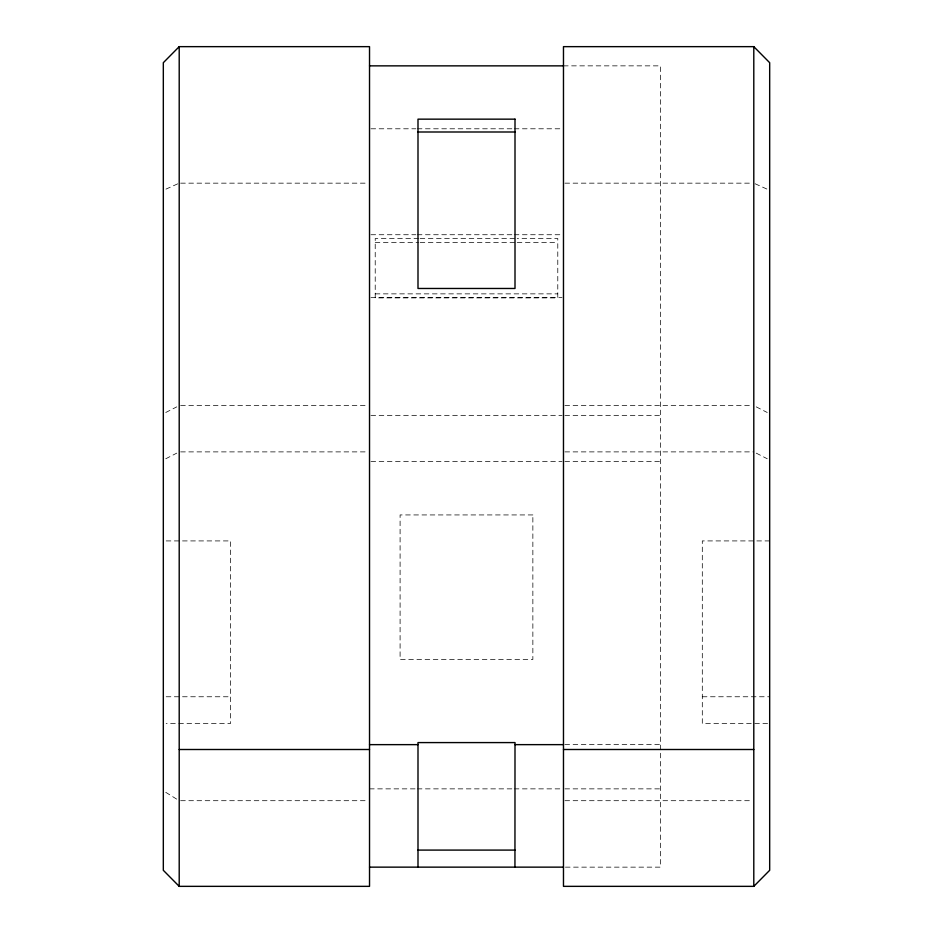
<?xml version="1.0" encoding="UTF-8"?>
<svg xmlns="http://www.w3.org/2000/svg" width="933" height="933" viewBox="0 0 933 933"><rect width="100%" height="100%" fill="white"/><g stroke="black" fill="none" stroke-linecap="round" stroke-linejoin="round"><path stroke-width="0.7" stroke-dasharray="4.67 3.5" d="M165.759 412.491L176.757 406.87M165.759 458.768L176.757 453.135M165.969 189.119L177.876 183.766M563.474 65.858L660.424 65.858L660.424 867.142L564.92 867.142M370.972 128.789L415.838 128.789M417.284 128.789L512.812 128.789M514.258 128.789L562.028 128.789M180.652 183.16L368.069 183.16M564.932 183.16L752.348 183.16M370.972 234.731L415.838 234.731M417.284 234.731L512.812 234.731M514.258 234.731L562.028 234.731M418.684 238.533L375.218 238.533L375.218 297.895L557.782 297.895L557.782 238.533L517.22 238.533M420.13 238.533L515.762 238.533M375.218 242.568L418.684 242.568M420.13 242.568L515.762 242.568M517.22 242.568L557.782 242.568M375.218 293.86L557.782 293.86M370.972 297.662L562.028 297.662M180.652 405.61L368.069 405.61M564.932 405.61L752.348 405.61M370.972 415.348L562.028 415.348M564.92 415.348L660.424 415.348M180.652 451.887L368.069 451.887M564.932 451.887L753.794 451.887M370.984 461.625L562.028 461.625M564.92 461.625L660.424 461.625M166.191 540.918L230.649 540.918L230.649 723.39L166.191 723.39M769.678 540.918L702.304 540.918L702.304 723.39L769.678 723.39M166.191 696.764L230.649 696.764M702.304 696.764L769.678 696.764M564.92 744.639L660.424 744.639M369.526 788.863L415.838 788.863M417.284 788.863L512.812 788.863M514.258 788.863L562.028 788.863M564.92 788.863L660.424 788.863M180.652 800.701L368.069 800.701M564.932 800.701L752.348 800.701M755.124 183.766L767.031 189.119M756.243 406.87L767.241 412.491M756.243 453.135L767.241 458.768M165.759 792.327L176.757 799.173M532.86 514.934L400.094 514.934L400.094 659.479L532.86 659.479L532.86 514.934"/><path stroke-width="1.4" d="M179.206 46.65L163.322 62.698L163.322 870.302L179.206 886.35L369.526 886.35L369.526 46.65L179.206 46.65L179.206 886.35M753.794 886.35L769.678 870.302L769.678 62.698L753.794 46.65L563.474 46.65L563.474 886.35L753.794 886.35L753.794 46.65M369.526 65.858L563.474 65.858M417.996 131.996L515.004 131.996M369.526 744.639L417.996 744.639M515.004 744.639L563.474 744.639M179.206 749.502L369.526 749.502M563.474 749.502L753.794 749.502M417.996 850.091L515.004 850.091M369.526 867.142L563.474 867.142M514.946 867.142L515.004 742.586L417.996 742.586L417.996 867.142M515.004 119.156L417.996 119.156L417.996 288.472L515.004 288.472L515.004 119.156"/></g></svg>
